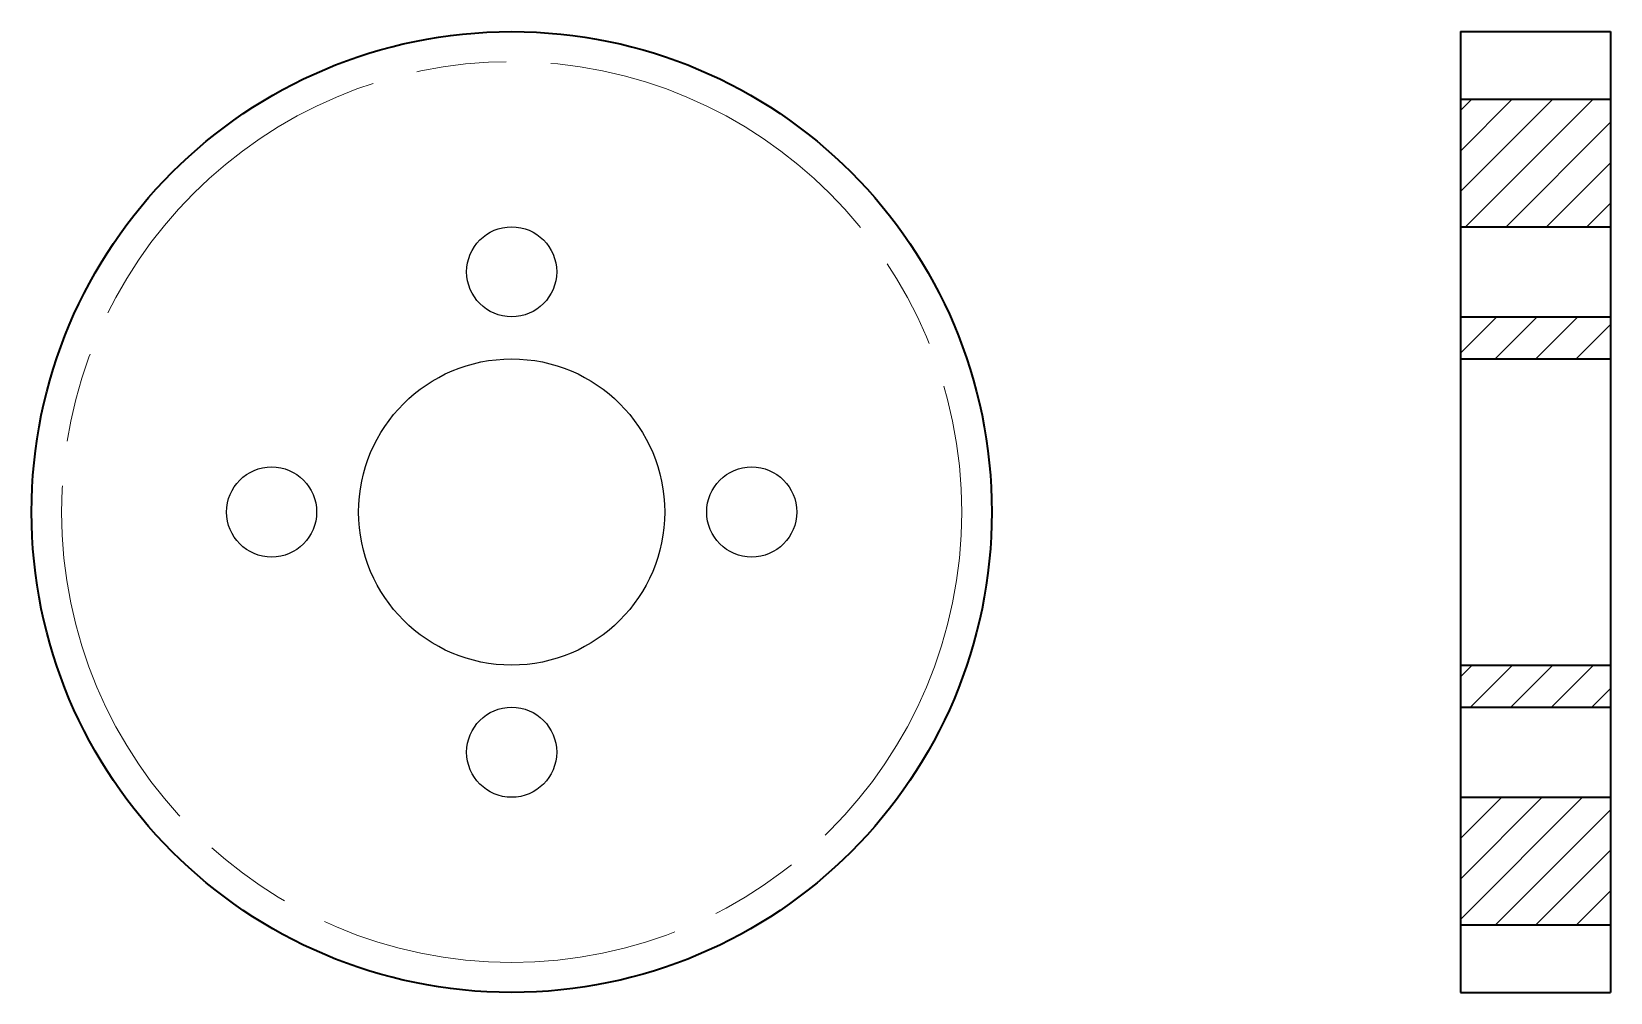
# Model space of a CAD drawing. Header units: millimetres. Extents: x 116.2 to 168.9, y 123.7 to 155.7.
import ezdxf

# ---------------------------------------------------------------- set-up
doc = ezdxf.new("R2010")
doc.units = ezdxf.units.MM
doc.linetypes.add('AM_ISO08W050', pattern=[18, 12, -1.5, 3, -1.5])
for name, color, linetype, lineweight in [('DuongTamNho', 7, 'AM_ISO08W050', 13), ('NetDam', 7, 'Continuous', 35), ('Netmanh', 5, 'Continuous', 13)]:
    doc.layers.add(name, color=color, linetype=linetype, lineweight=lineweight)

msp = doc.modelspace()

# ---------------------------------------------------------------- hatches: boundary and pattern name
at = {"layer": 'Netmanh'}
h = msp.add_hatch(dxfattribs=at)
h.set_pattern_fill('ANSI31', color=256, scale=0.3)
h.paths.add_polyline_path([(168.861, 153.467), (163.861, 153.467), (163.861, 149.217), (168.861, 149.217)])
h.paths.add_polyline_path([(168.861, 146.217), (163.861, 146.217), (163.861, 144.817), (168.861, 144.817)])
h.paths.add_polyline_path([(168.861, 134.617), (163.861, 134.617), (163.861, 133.217), (168.861, 133.217)])
h.paths.add_polyline_path([(168.861, 130.217), (163.861, 130.217), (163.861, 125.967), (168.861, 125.967)])

# ---------------------------------------------------------------- linework, layer by layer
at = {"layer": 'DuongTamNho'}
msp.add_circle((132.244, 139.717), 15, dxfattribs=at)
at = {"layer": 'NetDam'}
for p, q in [((163.861, 155.717), (168.861, 155.717)), ((163.861, 155.717), (163.861, 123.717)), ((168.861, 155.717), (168.861, 123.717)), ((163.861, 153.467), (168.861, 153.467)), ((163.861, 149.217), (168.861, 149.217)), ((163.861, 146.217), (168.861, 146.217)), ((163.861, 144.817), (168.861, 144.817)), ((163.861, 134.617), (168.861, 134.617)), ((163.861, 133.217), (168.861, 133.217)), ((163.861, 130.217), (168.861, 130.217)), ((163.861, 125.967), (168.861, 125.967)), ((163.861, 123.717), (168.861, 123.717))]:
    msp.add_line(p, q, dxfattribs=at)
msp.add_circle((132.244, 139.717), 16, dxfattribs=at)
at = {"layer": 'NetDam', "color": 7, "linetype": 'Continuous', "lineweight": 25}
for centre, radius in [((132.244, 147.717), 1.5), ((132.244, 139.717), 5.1), ((124.244, 139.717), 1.5), ((140.244, 139.717), 1.5), ((132.244, 131.717), 1.5)]:
    msp.add_circle(centre, radius, dxfattribs=at)

doc.saveas('drawing.dxf')
